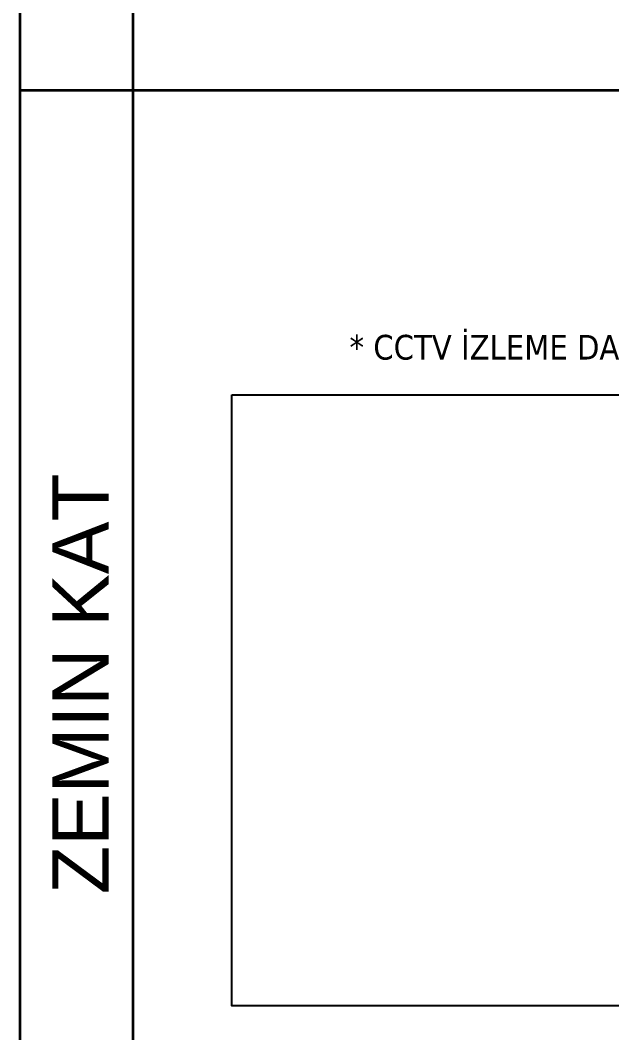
# Model space of a CAD drawing. Header units: millimetres. Extents: x 2046 to 14753, y 2361 to 29276.
# Drawn here: x 11484 to 11903, y 11926 to 12643 of the extents above; entities that cross this region are included whole.
import ezdxf

# ---------------------------------------------------------------- set-up
doc = ezdxf.new("R2010")
doc.units = ezdxf.units.MM
doc.linetypes.add('ACAD_ISO10W100', pattern=[18, 12, -3, 0, -3])
doc.linetypes.add('CONTINOUS', pattern=[0])
doc.layers.add('ARALAR', color=1, linetype='ACAD_ISO10W100')
doc.layers.add('B_UPS', color=3, linetype='Continuous')
for name, color, linetype, lineweight in [('CY_SES', 3, 'CONTINOUS', 35), ('ELK-SES', 3, 'CONTINOUS', 35), ('yazi', 251, 'Continuous', 25)]:
    doc.layers.add(name, color=color, linetype=linetype, lineweight=lineweight)
doc.styles.get("Standard").update_dxf_attribs({"font": 'arial.ttf'})
doc.styles.add('SULO', font='arial.ttf')

msp = doc.modelspace()

# ---------------------------------------------------------------- linework, layer by layer
at = {"layer": 'B_UPS', "color": 1}
msp.add_lwpolyline([(11634.248, 12377.92), (12421.083, 12377.92), (12421.083, 11945.151), (11634.248, 11945.151)], close=True, dxfattribs=at)
at = {"layer": 'CY_SES', "color": 251}
for p, q in [((11484.215, 11171.662), (11484.215, 13365.478)), ((11564.215, 11171.662), (11564.215, 13365.478)), ((13472.257, 12593.476), (11484.215, 12593.476))]:
    msp.add_line(p, q, dxfattribs=at)
at = {"layer": 'yazi'}
msp.add_line((11484.215, 11151.662), (11484.215, 26057.18), dxfattribs=at)

# ---------------------------------------------------------------- texts
at = {"layer": 'ARALAR', "linetype": 'Continuous', "insert": (12002.856, 12409.251), "char_height": 17.5, "width": 860.71685, "attachment_point": 5}
msp.add_mtext('{\\fTahoma|b0|i0|c162|p34;* CCTV İZLEME DANIŞMA ODASINA TESİS EDİLECEKTİR.}', dxfattribs=at)
at = {"layer": 'ELK-SES', "style": 'SULO'}
msp.add_text('ZEMIN KAT', height=40, rotation=90, dxfattribs=at).set_placement((11546.88, 12024.227))

doc.saveas('drawing.dxf')
